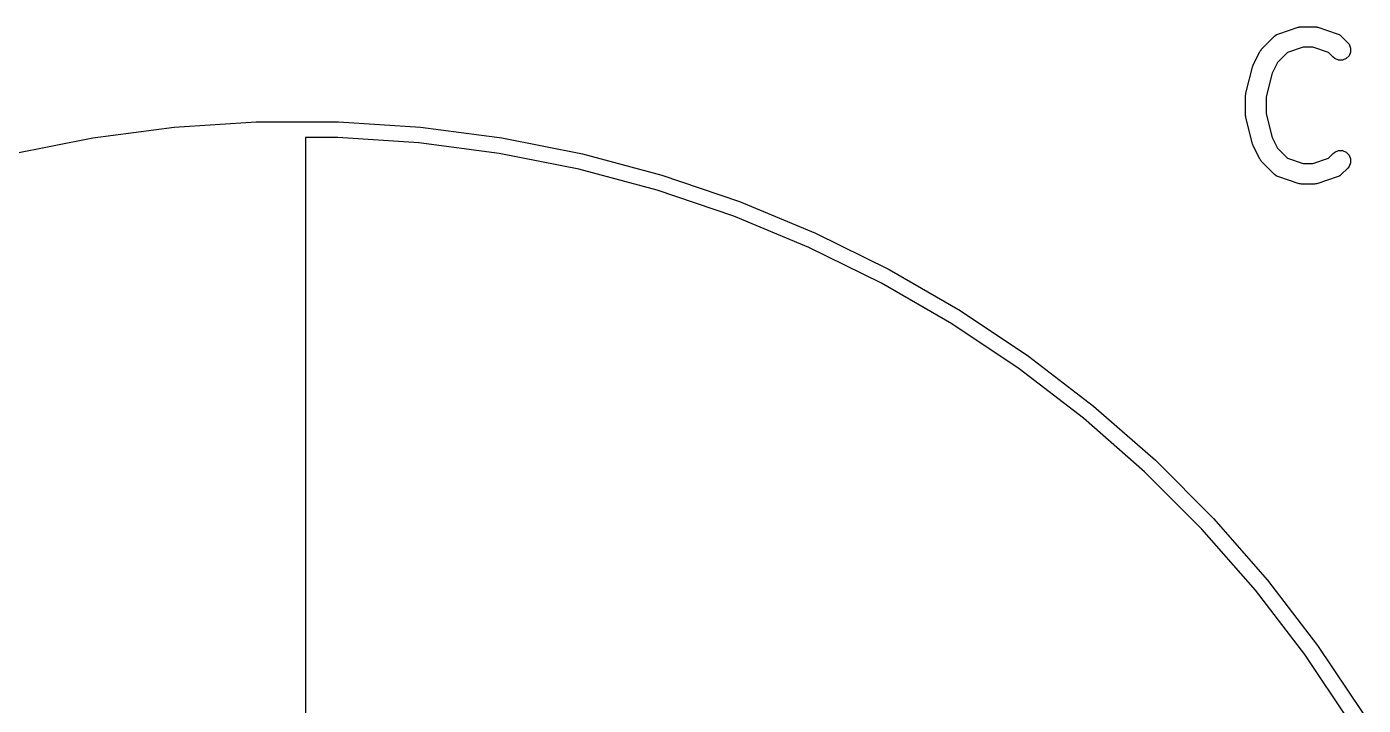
# Model space of a CAD drawing. Header units: inches. Extents: x 1.31 to 5.24, y -7.02 to -1.13.
# Drawn here: x 4.0649 to 4.4497, y -4.5902 to -4.3949 of the extents above; entities that cross this region are included whole.
import ezdxf

# ---------------------------------------------------------------- set-up
doc = ezdxf.new("R2010")
doc.units = ezdxf.units.IN
doc.header["$MEASUREMENT"] = 0
doc.layers.add('F.Silkscreen', color=41, linetype='CONTINUOUS', true_color=0xf2eda1)

msp = doc.modelspace()

# ---------------------------------------------------------------- linework, layer by layer
at = {"layer": 'F.Silkscreen', "linetype": 'CONTINUOUS'}
for p, q in [((4.42048, -4.40136), (4.42423, -4.39761)), ((4.42423, -4.39761), (4.42468, -4.39725)), ((4.42468, -4.39725), (4.42478, -4.39721)), ((4.42478, -4.39721), (4.42486, -4.39714)), ((4.42486, -4.39714), (4.42539, -4.3969)), ((4.42539, -4.3969), (4.43101, -4.39503)), ((4.43101, -4.39503), (4.4313, -4.39496)), ((4.4313, -4.39496), (4.43137, -4.39493)), ((4.43137, -4.39493), (4.43147, -4.39492)), ((4.43147, -4.39492), (4.43158, -4.3949)), ((4.43158, -4.3949), (4.43165, -4.3949)), ((4.43165, -4.3949), (4.43195, -4.39487)), ((4.43195, -4.39487), (4.4357, -4.39487)), ((4.4357, -4.39487), (4.43599, -4.3949)), ((4.43599, -4.3949), (4.43606, -4.3949)), ((4.43606, -4.3949), (4.43617, -4.39492)), ((4.43617, -4.39492), (4.43627, -4.39493)), ((4.43627, -4.39493), (4.43634, -4.39496)), ((4.43634, -4.39496), (4.43663, -4.39503)), ((4.43663, -4.39503), (4.44225, -4.3969)), ((4.44225, -4.3969), (4.44278, -4.39714)), ((4.44278, -4.39714), (4.44286, -4.39721)), ((4.44286, -4.39721), (4.44296, -4.39725)), ((4.44296, -4.39725), (4.44341, -4.39761)), ((4.44341, -4.39761), (4.44528, -4.39949)), ((4.41806, -4.40588), (4.41993, -4.40213)), ((4.41993, -4.40213), (4.42009, -4.40188)), ((4.42009, -4.40188), (4.42012, -4.40181)), ((4.42012, -4.40181), (4.42018, -4.40173)), ((4.42018, -4.40173), (4.42024, -4.40164)), ((4.42024, -4.40164), (4.4203, -4.40159)), ((4.4203, -4.40159), (4.42048, -4.40136)), ((4.42792, -4.40228), (4.425, -4.4052)), ((4.43243, -4.40078), (4.42792, -4.40228)), ((4.43522, -4.40078), (4.43243, -4.40078)), ((4.43972, -4.40228), (4.43522, -4.40078)), ((4.44111, -4.40366), (4.43972, -4.40228)), ((4.44528, -4.39949), (4.44565, -4.39994)), ((4.44565, -4.39994), (4.44609, -4.401)), ((4.44609, -4.40215), (4.44565, -4.40322)), ((4.44609, -4.401), (4.44609, -4.40215)), ((4.41785, -4.40642), (4.41794, -4.40618)), ((4.41794, -4.40618), (4.41803, -4.40594)), ((4.41803, -4.40594), (4.41804, -4.40592)), ((4.41804, -4.40592), (4.41806, -4.40588)), ((4.425, -4.4052), (4.42348, -4.40823)), ((4.44155, -4.40403), (4.44111, -4.40366)), ((4.44262, -4.40447), (4.44155, -4.40403)), ((4.44377, -4.40447), (4.44262, -4.40447)), ((4.44484, -4.40403), (4.44377, -4.40447)), ((4.44565, -4.40322), (4.44484, -4.40403)), ((4.41596, -4.41398), (4.41783, -4.40649)), ((4.41783, -4.40649), (4.41785, -4.40644)), ((4.41785, -4.40644), (4.41785, -4.40642)), ((4.42348, -4.40823), (4.42178, -4.41506)), ((4.41587, -4.41456), (4.41591, -4.41434)), ((4.41588, -4.4146), (4.41587, -4.41456)), ((4.41587, -4.4147), (4.41588, -4.4146)), ((4.41587, -4.42032), (4.41587, -4.4147)), ((4.41591, -4.41434), (4.41593, -4.41412)), ((4.41593, -4.41412), (4.41594, -4.41408)), ((4.41594, -4.41408), (4.41596, -4.41398)), ((4.42178, -4.41506), (4.42178, -4.41996)), ((4.41588, -4.42043), (4.41587, -4.42032)), ((4.41587, -4.42047), (4.41588, -4.42043)), ((4.41591, -4.42068), (4.41587, -4.42047)), ((4.41593, -4.4209), (4.41591, -4.42068)), ((4.41594, -4.42094), (4.41593, -4.4209)), ((4.41596, -4.42104), (4.41594, -4.42094)), ((4.41783, -4.42854), (4.41596, -4.42104)), ((4.42178, -4.41996), (4.42348, -4.42679)), ((4.08395, -4.42687), (4.1074, -4.42379)), ((4.1074, -4.42379), (4.131, -4.42224)), ((4.131, -4.42224), (4.15465, -4.42224)), ((4.15465, -4.42224), (4.17825, -4.42379)), ((4.17825, -4.42379), (4.2017, -4.42687)), ((4.06076, -4.43149), (4.08395, -4.42687)), ((4.1545, -4.42677), (4.14519, -4.42677)), ((4.14519, -4.42677), (4.14519, -5.14016)), ((4.17781, -4.4283), (4.1545, -4.42677)), ((4.20096, -4.43135), (4.17781, -4.4283)), ((4.2017, -4.42687), (4.2249, -4.43149)), ((4.41785, -4.42858), (4.41783, -4.42854)), ((4.41785, -4.4286), (4.41785, -4.42858)), ((4.41794, -4.42884), (4.41785, -4.4286)), ((4.41803, -4.42908), (4.41794, -4.42884)), ((4.41804, -4.4291), (4.41803, -4.42908)), ((4.41806, -4.42914), (4.41804, -4.4291)), ((4.41993, -4.43289), (4.41806, -4.42914)), ((4.42348, -4.42679), (4.425, -4.42982)), ((4.22387, -4.4359), (4.20096, -4.43135)), ((4.2249, -4.43149), (4.24774, -4.43761)), ((4.42009, -4.43314), (4.41993, -4.43289)), ((4.42012, -4.43321), (4.42009, -4.43314)), ((4.425, -4.42982), (4.42792, -4.43274)), ((4.42792, -4.43274), (4.43243, -4.43424)), ((4.43522, -4.43424), (4.43972, -4.43274)), ((4.43972, -4.43274), (4.44111, -4.43136)), ((4.44111, -4.43136), (4.44155, -4.43099)), ((4.44155, -4.43099), (4.44262, -4.43055)), ((4.44262, -4.43055), (4.44377, -4.43055)), ((4.44377, -4.43055), (4.44484, -4.43099)), ((4.44484, -4.43099), (4.44565, -4.43181)), ((4.44565, -4.43181), (4.44609, -4.43287)), ((4.44609, -4.43287), (4.44609, -4.43402)), ((4.24642, -4.44195), (4.22387, -4.4359)), ((4.42018, -4.43329), (4.42012, -4.43321)), ((4.42024, -4.43338), (4.42018, -4.43329)), ((4.4203, -4.43343), (4.42024, -4.43338)), ((4.42048, -4.43366), (4.4203, -4.43343)), ((4.42423, -4.43741), (4.42048, -4.43366)), ((4.43243, -4.43424), (4.43522, -4.43424)), ((4.44528, -4.43554), (4.44341, -4.43741)), ((4.44565, -4.43509), (4.44528, -4.43554)), ((4.44609, -4.43402), (4.44565, -4.43509)), ((4.24774, -4.43761), (4.27014, -4.44521)), ((4.42468, -4.43778), (4.42423, -4.43741)), ((4.42478, -4.43782), (4.42468, -4.43778)), ((4.42486, -4.43789), (4.42478, -4.43782)), ((4.42539, -4.43812), (4.42486, -4.43789)), ((4.43101, -4.44), (4.42539, -4.43812)), ((4.4313, -4.44006), (4.43101, -4.44)), ((4.43137, -4.44009), (4.4313, -4.44006)), ((4.43147, -4.4401), (4.43137, -4.44009)), ((4.43158, -4.44013), (4.43147, -4.4401)), ((4.43165, -4.44012), (4.43158, -4.44013)), ((4.43195, -4.44015), (4.43165, -4.44012)), ((4.4357, -4.44015), (4.43195, -4.44015)), ((4.43599, -4.44012), (4.4357, -4.44015)), ((4.43606, -4.44013), (4.43599, -4.44012)), ((4.43617, -4.4401), (4.43606, -4.44013)), ((4.43627, -4.44009), (4.43617, -4.4401)), ((4.43634, -4.44006), (4.43627, -4.44009)), ((4.43663, -4.44), (4.43634, -4.44006)), ((4.44225, -4.43812), (4.43663, -4.44)), ((4.44278, -4.43789), (4.44225, -4.43812)), ((4.44286, -4.43782), (4.44278, -4.43789)), ((4.44296, -4.43778), (4.44286, -4.43782)), ((4.44341, -4.43741), (4.44296, -4.43778)), ((4.26854, -4.44945), (4.24642, -4.44195)), ((4.27014, -4.44521), (4.29199, -4.45426)), ((4.29011, -4.45839), (4.26854, -4.44945)), ((4.29199, -4.45426), (4.3132, -4.46472)), ((4.31106, -4.46872), (4.29011, -4.45839)), ((4.3132, -4.46472), (4.33368, -4.47655)), ((4.33128, -4.4804), (4.31106, -4.46872)), ((4.33368, -4.47655), (4.35334, -4.48969)), ((4.3507, -4.49337), (4.33128, -4.4804)), ((4.35334, -4.48969), (4.37211, -4.50409)), ((4.36923, -4.50759), (4.3507, -4.49337)), ((4.37211, -4.50409), (4.38989, -4.51968)), ((4.38679, -4.52299), (4.36923, -4.50759)), ((4.38989, -4.51968), (4.40661, -4.5364)), ((4.4033, -4.5395), (4.38679, -4.52299)), ((4.40661, -4.5364), (4.42221, -4.55418)), ((4.4187, -4.55706), (4.4033, -4.5395)), ((4.42221, -4.55418), (4.4366, -4.57295)), ((4.43292, -4.57559), (4.4187, -4.55706)), ((4.4366, -4.57295), (4.44974, -4.59261)), ((4.44589, -4.59501), (4.43292, -4.57559))]:
    msp.add_line(p, q, dxfattribs=at)

doc.saveas('drawing.dxf')
